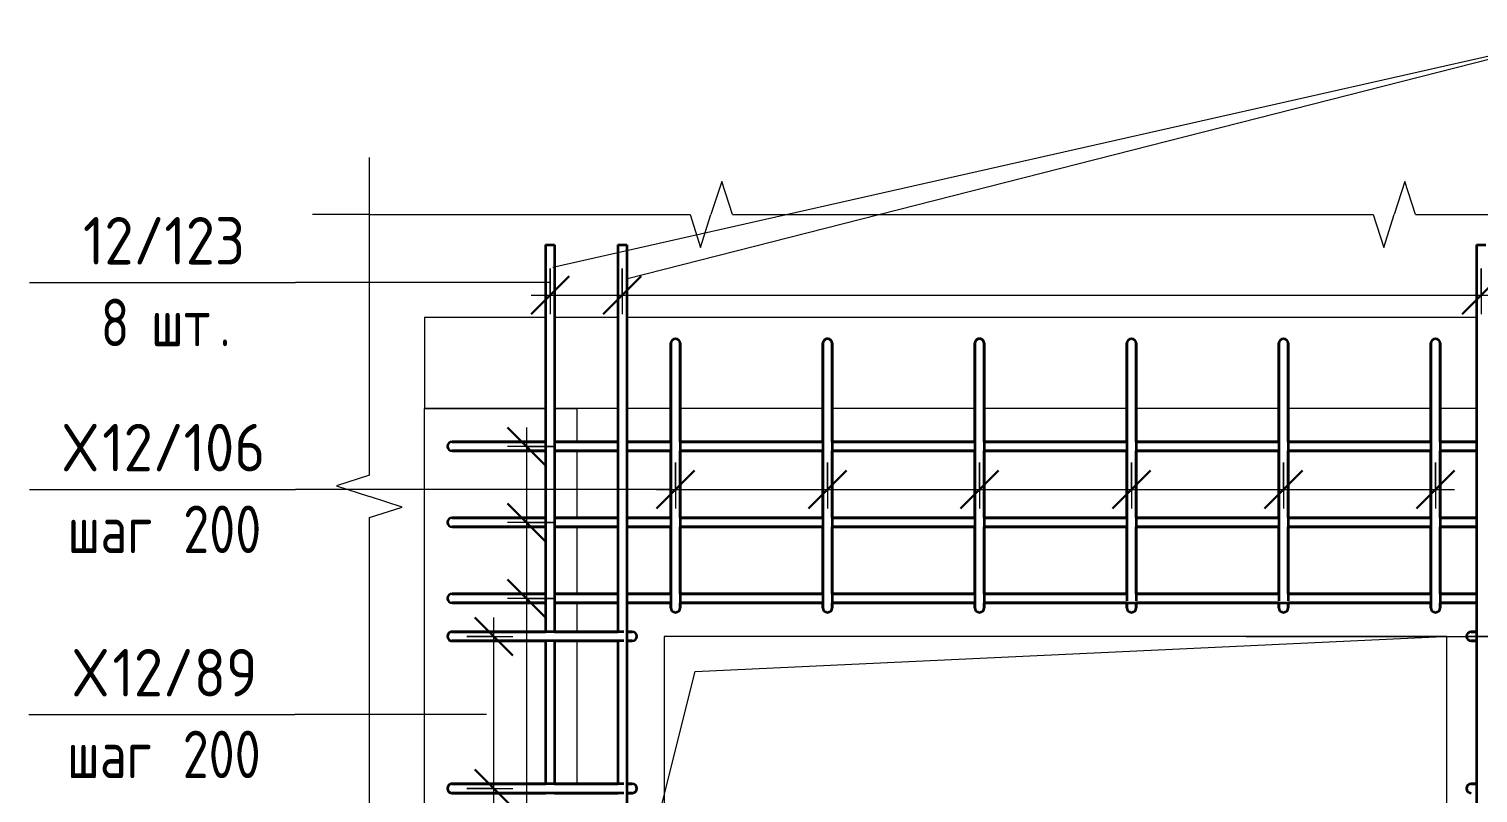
# Model space of a CAD drawing. Header units: millimetres. Extents: x 30199 to 69236, y -5153 to 33423.
# Drawn here: x 66034 to 67941, y 759 to 1764 of the extents above; entities that cross this region are included whole.
import ezdxf

# ---------------------------------------------------------------- set-up
doc = ezdxf.new("R2010")
doc.units = ezdxf.units.MM
for name, color, linetype, lineweight in [('AA_Dim', 7, 'Continuous', 9), ('AA_Dim-25', 7, 'Continuous', 9), ('AA_Linii', 7, 'Continuous', 9), ('AA_Oformlenie', 7, 'Continuous', 9), ('AA_Vinoska', 7, 'Continuous', 9), ('AA_Visotnaya otmetka', 7, 'Continuous', 9), ('AF_Okno', 7, 'Continuous', 20), ('AF_Perekritie_Опалубка', 253, 'Continuous', 20), ('AF_Stena_Опалубка', 253, 'Continuous', 20), ('KR_Armatura_Tonkie', 7, 'Continuous', 20)]:
    doc.layers.add(name, color=color, linetype=linetype, lineweight=lineweight)
doc.styles.add('ISOCPEUR_1', font='isocpeur.ttf', dxfattribs={"width": 0.9, "height": 62.5})
doc.styles.add('ISOCPEUR_8', font='isocpeur.ttf', dxfattribs={"width": 0.8, "height": 62.5})
doc.dimstyles.new('05_Округл_1мм__прозр__1', dxfattribs={"dimscale": 304.8, "dimtxt": 62.248823, "dimasz": 0.139436, "dimexe": 0.123031, "dimexo": 0.082021, "dimgap": 0.008202, "dimtad": 1, "dimdec": 0, "dimdsep": 46, "dimtxsty": 'ISOCPEUR_1', "dimblk1": 'OBLIQUE', "dimblk2": 'OBLIQUE', "dimsah": 1, "dimcen": 0.09, "dimdle": 0.123031, "dimazin": 0, "dimtfac": 1, "dimtdec": 4, "dimtix": 1, "dimtmove": 1, "dimatfit": 3, "dimfxl": 1, "dimtvp": 1, "dimtolj": 1, "dimtzin": 0, "dimlwd": 18, "dimlwe": 18, "dimarcsym": 2})
doc.dimstyles.new('10_Раскладка_арматуры_с_засечками_1', dxfattribs={"dimscale": 304.8, "dimtxt": 0.18, "dimasz": 0.164042, "dimexe": 0.082021, "dimexo": 0, "dimgap": 0, "dimtad": 1, "dimdec": 3, "dimrnd": 0.001, "dimdsep": 46, "dimtxsty": 'ISOCPEUR_8', "dimblk1": 'OBLIQUE', "dimblk2": 'OBLIQUE', "dimsah": 1, "dimcen": 0.09, "dimdle": 0.082021, "dimazin": 0, "dimtfac": 1, "dimtdec": 4, "dimtix": 1, "dimtmove": 0, "dimatfit": 3, "dimfxl": 1, "dimtvp": 1, "dimtolj": 1, "dimtzin": 0, "dimlwd": 18, "dimlwe": 18, "dimarcsym": 2})

# ---------------------------------------------------------------- blocks, each defined once
blk = doc.blocks.new('231_Отверстие прямоугольное в стене _Окно_Стена_ - Отверстие прямоугольное с обрамлением-4175905-Схема обрамления отверстия в стене')
at = {"layer": 'AF_Okno', "lineweight": 9}
for p, q in [((-32479.1, 919), (-31495.1, 965)), ((-32525.1, 735), (-32479.1, 919))]:
    blk.add_line(p, q, dxfattribs=at)
blk = doc.blocks.new('011_Прямоугольник обрыва _ЭлУзла_ - 011_Прямоугольник обрыва _ЭлУзла_-4167359-Схема обрамления отверстия в стене')
at = {"layer": 'AA_Oformlenie'}
for p, q in [((-32907.8, 1177), (-32907.8, 1520.2)), ((-32907.8, 1520.2), (-32485.8, 1520.2)), ((-32430.2, 1520.2), (-31587, 1520.2)), ((-31531.3, 1520.2), (-31110.1, 1520.2)), ((-31110.1, 1520.2), (-31110.1, 1177)), ((-32907.8, 434.4), (-32907.8, 1121.4)), ((-31110.1, 1121.4), (-31110.1, 434.4)), ((-32907.8, 35), (-32907.8, 378.8)), ((-31110.1, 378.8), (-31110.1, 35)), ((-32485.8, 35), (-32907.8, 35)), ((-31587, 35), (-32430.2, 35)), ((-31110.1, 35), (-31531.3, 35))]:
    blk.add_line(p, q, dxfattribs=at)
blk = doc.blocks.new('DIMBLOCK124-Схема обрамления отверстия в стене')
at = {"layer": 'AA_Dim-25', "lineweight": 30}
for p, q in [((66688.6, 1215), (66663.6, 1240)), ((66688.6, 1215), (66713.6, 1190)), ((66688.6, 1115), (66663.6, 1140)), ((66688.6, 1115), (66713.6, 1090))]:
    blk.add_line(p, q, dxfattribs=at)
at = {"layer": 'AA_Dim-25', "lineweight": 18}
for p, q in [((66688.6, 1240), (66688.6, 1115)), ((66724, 1215), (66663.6, 1215)), ((66688.6, 1215), (66724, 1215)), ((66724, 1115), (66663.6, 1115)), ((66688.6, 1115), (66724, 1115))]:
    blk.add_line(p, q, dxfattribs=at)
blk = doc.blocks.new('_Oblique')
at = {"color": 0, "linetype": 'ByBlock', "lineweight": -2}
blk.add_line((-0.5, -0.5), (0.5, 0.5), dxfattribs=at)
blk = doc.blocks.new('DIMBLOCK125-Схема обрамления отверстия в стене')
at = {"layer": 'AA_Dim-25', "lineweight": 30}
for p, q in [((66688.6, 1115), (66663.6, 1140)), ((66688.6, 1115), (66713.6, 1090)), ((66688.6, 1015), (66663.6, 1040)), ((66688.6, 1015), (66713.6, 990))]:
    blk.add_line(p, q, dxfattribs=at)
at = {"layer": 'AA_Dim-25', "lineweight": 18}
for p, q in [((66724, 1115), (66663.6, 1115)), ((66688.6, 1115), (66688.6, 1015)), ((66688.6, 1115), (66724, 1115)), ((66724, 1015), (66663.6, 1015)), ((66688.6, 1015), (66724, 1015))]:
    blk.add_line(p, q, dxfattribs=at)
blk = doc.blocks.new('DIMBLOCK126-Схема обрамления отверстия в стене')
at = {"layer": 'AA_Dim-25', "lineweight": 30}
for p, q in [((66688.6, 1015), (66663.6, 1040)), ((66688.6, 1015), (66713.6, 990)), ((66688.6, 685), (66663.6, 710)), ((66688.6, 685), (66713.6, 660))]:
    blk.add_line(p, q, dxfattribs=at)
at = {"layer": 'AA_Dim-25', "lineweight": 18}
for p, q in [((66724, 1015), (66663.6, 1015)), ((66688.6, 1015), (66688.6, 685)), ((66688.6, 1015), (66724, 1015)), ((66724, 685), (66663.6, 685)), ((66688.6, 685), (66724, 685))]:
    blk.add_line(p, q, dxfattribs=at)
blk = doc.blocks.new('DIMBLOCK128-Схема обрамления отверстия в стене')
at = {"layer": 'AA_Dim-25', "lineweight": 18}
for p, q in [((66884.7, 1193.6), (66884.7, 1133.3)), ((66884.7, 1158.3), (66884.7, 1193.6)), ((67084.7, 1193.6), (67084.7, 1133.3)), ((67084.7, 1158.3), (67084.7, 1193.6)), ((66859.7, 1158.3), (67084.7, 1158.3))]:
    blk.add_line(p, q, dxfattribs=at)
at = {"layer": 'AA_Dim-25', "lineweight": 30}
for p, q in [((66884.7, 1158.3), (66909.7, 1183.3)), ((67084.7, 1158.3), (67109.7, 1183.3)), ((66884.7, 1158.3), (66859.7, 1133.3)), ((67084.7, 1158.3), (67059.7, 1133.3))]:
    blk.add_line(p, q, dxfattribs=at)
blk = doc.blocks.new('DIMBLOCK129-Схема обрамления отверстия в стене')
at = {"layer": 'AA_Dim-25', "lineweight": 18}
for p, q in [((67084.7, 1193.6), (67084.7, 1133.3)), ((67084.7, 1158.3), (67084.7, 1193.6)), ((67284.7, 1193.6), (67284.7, 1133.3)), ((67284.7, 1158.3), (67284.7, 1193.6)), ((67084.7, 1158.3), (67284.7, 1158.3))]:
    blk.add_line(p, q, dxfattribs=at)
at = {"layer": 'AA_Dim-25', "lineweight": 30}
for p, q in [((67084.7, 1158.3), (67109.7, 1183.3)), ((67284.7, 1158.3), (67309.7, 1183.3)), ((67084.7, 1158.3), (67059.7, 1133.3)), ((67284.7, 1158.3), (67259.7, 1133.3))]:
    blk.add_line(p, q, dxfattribs=at)
blk = doc.blocks.new('DIMBLOCK130-Схема обрамления отверстия в стене')
at = {"layer": 'AA_Dim-25', "lineweight": 18}
for p, q in [((67284.7, 1193.6), (67284.7, 1133.3)), ((67284.7, 1158.3), (67284.7, 1193.6)), ((67484.7, 1193.6), (67484.7, 1133.3)), ((67484.7, 1158.3), (67484.7, 1193.6)), ((67284.7, 1158.3), (67484.7, 1158.3))]:
    blk.add_line(p, q, dxfattribs=at)
at = {"layer": 'AA_Dim-25', "lineweight": 30}
for p, q in [((67284.7, 1158.3), (67309.7, 1183.3)), ((67484.7, 1158.3), (67509.7, 1183.3)), ((67284.7, 1158.3), (67259.7, 1133.3)), ((67484.7, 1158.3), (67459.7, 1133.3))]:
    blk.add_line(p, q, dxfattribs=at)
blk = doc.blocks.new('DIMBLOCK131-Схема обрамления отверстия в стене')
at = {"layer": 'AA_Dim-25', "lineweight": 18}
for p, q in [((67484.7, 1193.6), (67484.7, 1133.3)), ((67484.7, 1158.3), (67484.7, 1193.6)), ((67684.7, 1193.6), (67684.7, 1133.3)), ((67684.7, 1158.3), (67684.7, 1193.6)), ((67484.7, 1158.3), (67684.7, 1158.3))]:
    blk.add_line(p, q, dxfattribs=at)
at = {"layer": 'AA_Dim-25', "lineweight": 30}
for p, q in [((67484.7, 1158.3), (67509.7, 1183.3)), ((67684.7, 1158.3), (67709.7, 1183.3)), ((67484.7, 1158.3), (67459.7, 1133.3)), ((67684.7, 1158.3), (67659.7, 1133.3))]:
    blk.add_line(p, q, dxfattribs=at)
blk = doc.blocks.new('DIMBLOCK132-Схема обрамления отверстия в стене')
at = {"layer": 'AA_Dim-25', "lineweight": 18}
for p, q in [((67684.7, 1193.6), (67684.7, 1133.3)), ((67684.7, 1158.3), (67684.7, 1193.6)), ((67884.7, 1193.6), (67884.7, 1133.3)), ((67884.7, 1158.3), (67884.7, 1193.6)), ((67684.7, 1158.3), (67909.7, 1158.3))]:
    blk.add_line(p, q, dxfattribs=at)
at = {"layer": 'AA_Dim-25', "lineweight": 30}
for p, q in [((67684.7, 1158.3), (67709.7, 1183.3)), ((67884.7, 1158.3), (67909.7, 1183.3)), ((67684.7, 1158.3), (67659.7, 1133.3)), ((67884.7, 1158.3), (67859.7, 1133.3))]:
    blk.add_line(p, q, dxfattribs=at)
blk = doc.blocks.new('042_М_Арматуры - Диам длина поз _ Комментарий-3662934-Схема обрамления отверстия в стене')
at = {"layer": 'AA_Vinoska'}
blk.add_line((-33355.7, 184.5), (-33005.7, 184.5), dxfattribs=at)
blk = doc.blocks.new('DIMBLOCK133-Схема обрамления отверстия в стене')
at = {"layer": 'AA_Dim-25', "lineweight": 30}
for p, q in [((66645.5, 965), (66620.5, 990)), ((66645.5, 965), (66670.5, 940)), ((66645.5, 765), (66620.5, 790)), ((66645.5, 765), (66670.5, 740))]:
    blk.add_line(p, q, dxfattribs=at)
at = {"layer": 'AA_Dim-25', "lineweight": 18}
for p, q in [((66645.5, 740), (66645.5, 990)), ((66610.2, 965), (66670.5, 965)), ((66645.5, 965), (66610.2, 965)), ((66610.2, 765), (66670.5, 765)), ((66645.5, 765), (66610.2, 765))]:
    blk.add_line(p, q, dxfattribs=at)
blk = doc.blocks.new('DIMBLOCK135-Схема обрамления отверстия в стене')
at = {"layer": 'AA_Dim-25', "lineweight": 18}
for p, q in [((66719.7, 1449.2), (66719.7, 1388.9)), ((66719.7, 1413.9), (66719.7, 1449.2)), ((66814.7, 1449.2), (66814.7, 1388.9)), ((66814.7, 1413.9), (66814.7, 1449.2)), ((66694.7, 1413.9), (66814.7, 1413.9))]:
    blk.add_line(p, q, dxfattribs=at)
at = {"layer": 'AA_Dim-25', "lineweight": 30}
for p, q in [((66719.7, 1413.9), (66744.7, 1438.9)), ((66814.7, 1413.9), (66839.7, 1438.9)), ((66719.7, 1413.9), (66694.7, 1388.9)), ((66814.7, 1413.9), (66789.7, 1388.9))]:
    blk.add_line(p, q, dxfattribs=at)
blk = doc.blocks.new('DIMBLOCK136-Схема обрамления отверстия в стене')
at = {"layer": 'AA_Dim-25', "lineweight": 18}
for p, q in [((66814.7, 1449.2), (66814.7, 1388.9)), ((66814.7, 1413.9), (66814.7, 1449.2)), ((67944.7, 1449.2), (67944.7, 1388.9)), ((67944.7, 1413.9), (67944.7, 1449.2)), ((66814.7, 1413.9), (67944.7, 1413.9))]:
    blk.add_line(p, q, dxfattribs=at)
at = {"layer": 'AA_Dim-25', "lineweight": 30}
for p, q in [((66814.7, 1413.9), (66839.7, 1438.9)), ((67944.7, 1413.9), (67969.7, 1438.9)), ((66814.7, 1413.9), (66789.7, 1388.9)), ((67944.7, 1413.9), (67919.7, 1388.9))]:
    blk.add_line(p, q, dxfattribs=at)
blk = doc.blocks.new('DIMBLOCK137-Схема обрамления отверстия в стене')
at = {"layer": 'AA_Dim-25', "lineweight": 18}
for p, q in [((67944.7, 1449.2), (67944.7, 1388.9)), ((67944.7, 1413.9), (67944.7, 1449.2)), ((68049.7, 1449.2), (68049.7, 1388.9)), ((68049.7, 1413.9), (68049.7, 1449.2)), ((67944.7, 1413.9), (68074.7, 1413.9))]:
    blk.add_line(p, q, dxfattribs=at)
at = {"layer": 'AA_Dim-25', "lineweight": 30}
for p, q in [((67944.7, 1413.9), (67969.7, 1438.9)), ((68049.7, 1413.9), (68074.7, 1438.9)), ((67944.7, 1413.9), (67919.7, 1388.9)), ((68049.7, 1413.9), (68024.7, 1388.9))]:
    blk.add_line(p, q, dxfattribs=at)
blk = doc.blocks.new('DIMBLOCK140-Схема обрамления отверстия в стене')
at = {"layer": 'AA_Dim-25', "lineweight": 18}
for p, q in [((68443, 827.1), (68443, 723.1)), ((68443, 685), (68443, 772.5)), ((67924.7, 735), (68480.5, 735)), ((68443, 735), (67924.7, 735)), ((68443, 723.1), (68443, 710)), ((68199.7, 685), (68480.5, 685)), ((68443, 685), (68199.7, 685))]:
    blk.add_line(p, q, dxfattribs=at)
at = {"layer": 'AA_Dim-25', "lineweight": 30}
for p, q in [((68443, 735), (68421.7, 756.2)), ((68443, 735), (68464.2, 713.7)), ((68443, 685), (68421.7, 706.2)), ((68443, 685), (68464.2, 663.7))]:
    blk.add_line(p, q, dxfattribs=at)
at = {"layer": 'AA_Dim-25', "color": 0, "lineweight": 18, "insert": (68358.8, 748.1), "char_height": 62.5, "width": 94.81, "attachment_point": 1, "rotation": 90, "line_spacing_factor": 1.149209, "style": 'ISOCPEUR_1'}
blk.add_mtext('50', dxfattribs=at)
blk = doc.blocks.new('DIMBLOCK141-Схема обрамления отверстия в стене')
at = {"layer": 'AA_Dim-25', "lineweight": 30}
for p, q in [((68443, 1015), (68421.7, 1036.2)), ((68443, 1015), (68464.2, 993.7)), ((68443, 965), (68421.7, 986.2)), ((68443, 965), (68464.2, 943.7))]:
    blk.add_line(p, q, dxfattribs=at)
at = {"layer": 'AA_Dim-25', "lineweight": 18}
for p, q in [((68199.7, 1015), (68480.5, 1015)), ((68443, 1015), (68199.7, 1015)), ((68443, 927.5), (68443, 1015)), ((68586.6, 960.5), (68443, 990)), ((67924.7, 965), (68480.5, 965)), ((68443, 965), (67924.7, 965)), ((68586.6, 856.5), (68586.6, 960.5))]:
    blk.add_line(p, q, dxfattribs=at)
at = {"layer": 'AA_Dim-25', "color": 0, "lineweight": 18, "insert": (68502.4, 856.5), "char_height": 62.5, "width": 94.81, "attachment_point": 1, "rotation": 90, "line_spacing_factor": 1.149209, "style": 'ISOCPEUR_1'}
blk.add_mtext('50', dxfattribs=at)

msp = doc.modelspace()

# ---------------------------------------------------------------- linework, layer by layer
at = {"layer": 'AA_Linii'}
for p, q in [((67899.6504, 964.9996), (66869.6504, 964.9996)), ((66869.6504, 964.9996), (66869.6504, 734.9996)), ((67899.6504, 734.9996), (67899.6504, 964.9996))]:
    msp.add_line(p, q, dxfattribs=at)
at = {"layer": 'AA_Vinoska'}
for p, q in [((66723.2978, 1450.9903), (68111.4575, 1764.1112)), ((66821.6213, 1435.9692), (68111.4575, 1764.1112)), ((66481.946, 1520.1592), (66481.946, 1595.1592)), ((66945.4493, 1563.4843), (66931.3721, 1520.1592)), ((66959.5264, 1520.1592), (66945.4493, 1563.4843)), ((67844.3015, 1563.4843), (67830.2243, 1520.1592)), ((67858.3786, 1520.1592), (67844.3015, 1563.4843)), ((66481.946, 1520.1592), (66406.946, 1520.1592)), ((66903.8721, 1520.1592), (66917.6221, 1476.858)), ((66917.6221, 1476.858), (66931.3721, 1520.1592)), ((67802.7243, 1520.1592), (67816.4743, 1476.858)), ((67816.4743, 1476.858), (67830.2243, 1520.1592)), ((66719.9276, 1430.4069), (66384.6799, 1430.4069)), ((66481.946, 1177.0237), (66438.6209, 1162.9465)), ((66880.3351, 1158.3196), (66384.7439, 1158.3196)), ((66438.6209, 1162.9465), (66481.946, 1148.8693)), ((66525.2473, 1135.1193), (66481.946, 1148.8693)), ((66481.946, 1121.3693), (66525.2473, 1135.1193)), ((66635.8407, 862.1654), (66384.0521, 862.1654))]:
    msp.add_line(p, q, dxfattribs=at)
at = {"layer": 'AA_Visotnaya otmetka'}
for q in [(68865.5302, 964.9996), (67635.6318, 964.9996)]:
    msp.add_line((67635.6318, 964.9996), q, dxfattribs=at)
at = {"layer": 'AF_Perekritie_Опалубка'}
for p, q in [((66554.6504, 1385), (66713.6504, 1385)), ((66554.6504, 1385), (66554.6504, 1265)), ((66725.6504, 1385), (66808.6504, 1385)), ((66820.6504, 1385), (67938.6504, 1385)), ((66713.6504, 1265), (66554.6504, 1265)), ((66808.6504, 1265), (66725.6504, 1265)), ((66878.6504, 1265), (66820.6504, 1265)), ((67078.6504, 1265), (66890.6504, 1265)), ((67278.6504, 1265), (67090.6504, 1265)), ((67478.6504, 1265), (67290.6504, 1265)), ((67678.6504, 1265), (67490.6504, 1265)), ((67878.6504, 1265), (67690.6504, 1265)), ((67938.6504, 1265), (67890.6504, 1265))]:
    msp.add_line(p, q, dxfattribs=at)
at = {"layer": 'AF_Stena_Опалубка'}
for p, q in [((66554.6504, 34.9996), (66554.6504, 1265)), ((66554.6504, 1265), (66713.6504, 1265)), ((66725.6504, 1265), (66754.6504, 1265)), ((66754.6504, 1265), (66754.6504, 1220.9996)), ((66754.6504, 1208.9996), (66754.6504, 1120.9996)), ((66754.6504, 1108.9996), (66754.6504, 1020.9996)), ((66754.6504, 1008.9996), (66754.6504, 970.9996)), ((66754.6504, 958.9996), (66754.6504, 770.9996))]:
    msp.add_line(p, q, dxfattribs=at)
at = {"layer": 'KR_Armatura_Tonkie', "lineweight": 35}
for p, q in [((66713.6504, 1480), (66713.6504, 970.9996)), ((66713.6504, 1480), (66725.6504, 1480)), ((66713.6504, 1480), (66713.6504, 1220.9996)), ((66713.6504, 1480), (66725.6504, 1480)), ((66725.6504, 1480), (66725.6504, 970.9996)), ((66725.6504, 1480), (66725.6504, 1220.9996)), ((66808.6504, 1480), (66808.6504, 970.9996)), ((66808.6504, 1480), (66820.6504, 1480)), ((66808.6504, 1480), (66808.6504, 1220.9996)), ((66808.6504, 1480), (66820.6504, 1480)), ((66820.6504, 1480), (66820.6504, 691)), ((66820.6504, 1480), (66820.6504, 1220.9996)), ((67938.6504, 1480), (67938.6504, 691)), ((67938.6504, 1480), (67950.6504, 1480)), ((67938.6504, 1480), (67938.6504, 1220.9996)), ((67938.6504, 1480), (67950.6504, 1480)), ((66878.6504, 1289.2292), (66878.6504, 1350.6851)), ((66878.6504, 1350.6851), (66878.6504, 1314.6851)), ((66878.6504, 1340.1409), (66878.6504, 1340.1409)), ((66878.6504, 1314.6851), (66878.6504, 1340.1409)), ((66878.6504, 1340.1409), (66878.6504, 1302.9754)), ((66890.6504, 1289.2292), (66890.6504, 1350.6851)), ((66890.6504, 1350.6851), (66890.6504, 1314.6851)), ((66890.6504, 1314.6851), (66890.6504, 1350.6851)), ((66890.6504, 1350.6851), (66890.6504, 1340.1409)), ((66890.6504, 1340.1409), (66890.6504, 1302.9754)), ((67078.6504, 1289.2292), (67078.6504, 1350.6851)), ((67078.6504, 1350.6851), (67078.6504, 1314.6851)), ((67078.6504, 1340.1409), (67078.6504, 1340.1409)), ((67078.6504, 1314.6851), (67078.6504, 1340.1409)), ((67078.6504, 1340.1409), (67078.6504, 1302.9754)), ((67090.6504, 1289.2292), (67090.6504, 1350.6851)), ((67090.6504, 1350.6851), (67090.6504, 1314.6851)), ((67090.6504, 1314.6851), (67090.6504, 1350.6851)), ((67090.6504, 1350.6851), (67090.6504, 1340.1409)), ((67090.6504, 1340.1409), (67090.6504, 1302.9754)), ((67278.6504, 1289.2292), (67278.6504, 1350.6851)), ((67278.6504, 1350.6851), (67278.6504, 1314.6851)), ((67278.6504, 1340.1409), (67278.6504, 1340.1409)), ((67278.6504, 1314.6851), (67278.6504, 1340.1409)), ((67278.6504, 1340.1409), (67278.6504, 1302.9754)), ((67290.6504, 1289.2292), (67290.6504, 1350.6851)), ((67290.6504, 1350.6851), (67290.6504, 1314.6851)), ((67290.6504, 1314.6851), (67290.6504, 1350.6851)), ((67290.6504, 1350.6851), (67290.6504, 1340.1409)), ((67290.6504, 1340.1409), (67290.6504, 1302.9754)), ((67478.6504, 1289.2292), (67478.6504, 1350.6851)), ((67478.6504, 1350.6851), (67478.6504, 1314.6851)), ((67478.6504, 1340.1409), (67478.6504, 1340.1409)), ((67478.6504, 1314.6851), (67478.6504, 1340.1409)), ((67478.6504, 1340.1409), (67478.6504, 1302.9754)), ((67490.6504, 1289.2292), (67490.6504, 1350.6851)), ((67490.6504, 1350.6851), (67490.6504, 1314.6851)), ((67490.6504, 1314.6851), (67490.6504, 1350.6851)), ((67490.6504, 1350.6851), (67490.6504, 1340.1409)), ((67490.6504, 1340.1409), (67490.6504, 1302.9754)), ((67678.6504, 1289.2292), (67678.6504, 1350.6851)), ((67678.6504, 1350.6851), (67678.6504, 1314.6851)), ((67678.6504, 1340.1409), (67678.6504, 1340.1409)), ((67678.6504, 1314.6851), (67678.6504, 1340.1409)), ((67678.6504, 1340.1409), (67678.6504, 1302.9754)), ((67690.6504, 1289.2292), (67690.6504, 1350.6851)), ((67690.6504, 1350.6851), (67690.6504, 1314.6851)), ((67690.6504, 1314.6851), (67690.6504, 1350.6851)), ((67690.6504, 1350.6851), (67690.6504, 1340.1409)), ((67690.6504, 1340.1409), (67690.6504, 1302.9754)), ((67878.6504, 1289.2292), (67878.6504, 1350.6851)), ((67878.6504, 1350.6851), (67878.6504, 1314.6851)), ((67878.6504, 1340.1409), (67878.6504, 1340.1409)), ((67878.6504, 1314.6851), (67878.6504, 1340.1409)), ((67878.6504, 1340.1409), (67878.6504, 1302.9754)), ((67890.6504, 1289.2292), (67890.6504, 1350.6851)), ((67890.6504, 1350.6851), (67890.6504, 1314.6851)), ((67890.6504, 1314.6851), (67890.6504, 1350.6851)), ((67890.6504, 1350.6851), (67890.6504, 1340.1409)), ((67890.6504, 1340.1409), (67890.6504, 1302.9754)), ((66878.6504, 1314.6851), (66878.6504, 1038.6851)), ((66878.6504, 1220.9996), (66878.6504, 1314.6851)), ((66890.6504, 1314.6851), (66890.6504, 1038.6851)), ((66890.6504, 1220.9996), (66890.6504, 1314.6851)), ((67078.6504, 1314.6851), (67078.6504, 1038.6851)), ((67078.6504, 1220.9996), (67078.6504, 1314.6851)), ((67090.6504, 1314.6851), (67090.6504, 1038.6851)), ((67090.6504, 1220.9996), (67090.6504, 1314.6851)), ((67278.6504, 1314.6851), (67278.6504, 1038.6851)), ((67278.6504, 1220.9996), (67278.6504, 1314.6851)), ((67290.6504, 1314.6851), (67290.6504, 1038.6851)), ((67290.6504, 1220.9996), (67290.6504, 1314.6851)), ((67478.6504, 1314.6851), (67478.6504, 1038.6851)), ((67478.6504, 1220.9996), (67478.6504, 1314.6851)), ((67490.6504, 1314.6851), (67490.6504, 1038.6851)), ((67490.6504, 1220.9996), (67490.6504, 1314.6851)), ((67678.6504, 1314.6851), (67678.6504, 1038.6851)), ((67678.6504, 1220.9996), (67678.6504, 1314.6851)), ((67690.6504, 1314.6851), (67690.6504, 1038.6851)), ((67690.6504, 1220.9996), (67690.6504, 1314.6851)), ((67878.6504, 1314.6851), (67878.6504, 1038.6851)), ((67878.6504, 1220.9996), (67878.6504, 1314.6851)), ((67890.6504, 1314.6851), (67890.6504, 1038.6851)), ((67890.6504, 1220.9996), (67890.6504, 1314.6851)), ((66878.6504, 1252.0637), (66878.6504, 1289.2292)), ((66890.6504, 1252.0637), (66890.6504, 1289.2292)), ((67078.6504, 1252.0637), (67078.6504, 1289.2292)), ((67090.6504, 1252.0637), (67090.6504, 1289.2292)), ((67278.6504, 1252.0637), (67278.6504, 1289.2292)), ((67290.6504, 1252.0637), (67290.6504, 1289.2292)), ((67478.6504, 1252.0637), (67478.6504, 1289.2292)), ((67490.6504, 1252.0637), (67490.6504, 1289.2292)), ((67678.6504, 1252.0637), (67678.6504, 1289.2292)), ((67690.6504, 1252.0637), (67690.6504, 1289.2292)), ((67878.6504, 1252.0637), (67878.6504, 1289.2292)), ((67890.6504, 1252.0637), (67890.6504, 1289.2292)), ((66626.6504, 1220.9996), (66590.6504, 1220.9996)), ((66590.6504, 1220.9996), (66626.6504, 1220.9996)), ((66713.6504, 1220.9996), (66626.6504, 1220.9996)), ((66626.6504, 1220.9996), (66713.6504, 1220.9996)), ((66808.6504, 1220.9996), (66725.6504, 1220.9996)), ((66725.6504, 1220.9996), (66808.6504, 1220.9996)), ((66878.6504, 1220.9996), (66820.6504, 1220.9996)), ((66820.6504, 1220.9996), (66878.6504, 1220.9996)), ((67078.6504, 1220.9996), (66890.6504, 1220.9996)), ((66890.6504, 1220.9996), (67078.6504, 1220.9996)), ((67278.6504, 1220.9996), (67090.6504, 1220.9996)), ((67090.6504, 1220.9996), (67278.6504, 1220.9996)), ((67478.6504, 1220.9996), (67290.6504, 1220.9996)), ((67290.6504, 1220.9996), (67478.6504, 1220.9996)), ((67678.6504, 1220.9996), (67490.6504, 1220.9996)), ((67490.6504, 1220.9996), (67678.6504, 1220.9996)), ((67878.6504, 1220.9996), (67690.6504, 1220.9996)), ((67690.6504, 1220.9996), (67878.6504, 1220.9996)), ((67938.6504, 1220.9996), (67890.6504, 1220.9996)), ((67890.6504, 1220.9996), (67938.6504, 1220.9996)), ((66626.6504, 1208.9996), (66590.6504, 1208.9996)), ((66590.6504, 1208.9996), (66626.6504, 1208.9996)), ((66713.6504, 1208.9996), (66626.6504, 1208.9996)), ((66626.6504, 1208.9996), (66713.6504, 1208.9996)), ((66713.6504, 1208.9996), (66713.6504, 1120.9996)), ((66808.6504, 1208.9996), (66725.6504, 1208.9996)), ((66725.6504, 1208.9996), (66808.6504, 1208.9996)), ((66725.6504, 1208.9996), (66725.6504, 1120.9996)), ((66808.6504, 1208.9996), (66808.6504, 1120.9996)), ((66878.6504, 1208.9996), (66820.6504, 1208.9996)), ((66820.6504, 1208.9996), (66878.6504, 1208.9996)), ((66820.6504, 1208.9996), (66820.6504, 1120.9996)), ((66878.6504, 1120.9996), (66878.6504, 1208.9996)), ((67078.6504, 1208.9996), (66890.6504, 1208.9996)), ((66890.6504, 1208.9996), (67078.6504, 1208.9996)), ((66890.6504, 1120.9996), (66890.6504, 1208.9996)), ((67078.6504, 1120.9996), (67078.6504, 1208.9996)), ((67278.6504, 1208.9996), (67090.6504, 1208.9996)), ((67090.6504, 1208.9996), (67278.6504, 1208.9996)), ((67090.6504, 1120.9996), (67090.6504, 1208.9996)), ((67278.6504, 1120.9996), (67278.6504, 1208.9996)), ((67478.6504, 1208.9996), (67290.6504, 1208.9996)), ((67290.6504, 1208.9996), (67478.6504, 1208.9996)), ((67290.6504, 1120.9996), (67290.6504, 1208.9996)), ((67478.6504, 1120.9996), (67478.6504, 1208.9996)), ((67678.6504, 1208.9996), (67490.6504, 1208.9996)), ((67490.6504, 1208.9996), (67678.6504, 1208.9996)), ((67490.6504, 1120.9996), (67490.6504, 1208.9996)), ((67678.6504, 1120.9996), (67678.6504, 1208.9996)), ((67878.6504, 1208.9996), (67690.6504, 1208.9996)), ((67690.6504, 1208.9996), (67878.6504, 1208.9996)), ((67690.6504, 1120.9996), (67690.6504, 1208.9996)), ((67878.6504, 1120.9996), (67878.6504, 1208.9996)), ((67938.6504, 1208.9996), (67890.6504, 1208.9996)), ((67890.6504, 1208.9996), (67938.6504, 1208.9996)), ((67890.6504, 1120.9996), (67890.6504, 1208.9996)), ((67938.6504, 1208.9996), (67938.6504, 1120.9996)), ((66626.6504, 1120.9996), (66590.6504, 1120.9996)), ((66590.6504, 1120.9996), (66626.6504, 1120.9996)), ((66626.6504, 1108.9996), (66590.6504, 1108.9996)), ((66590.6504, 1108.9996), (66626.6504, 1108.9996)), ((66713.6504, 1120.9996), (66626.6504, 1120.9996)), ((66626.6504, 1120.9996), (66713.6504, 1120.9996)), ((66713.6504, 1108.9996), (66626.6504, 1108.9996)), ((66626.6504, 1108.9996), (66713.6504, 1108.9996)), ((66713.6504, 1108.9996), (66713.6504, 1020.9996)), ((66808.6504, 1120.9996), (66725.6504, 1120.9996)), ((66725.6504, 1120.9996), (66808.6504, 1120.9996)), ((66808.6504, 1108.9996), (66725.6504, 1108.9996)), ((66725.6504, 1108.9996), (66808.6504, 1108.9996)), ((66725.6504, 1108.9996), (66725.6504, 1020.9996)), ((66808.6504, 1108.9996), (66808.6504, 1020.9996)), ((66878.6504, 1120.9996), (66820.6504, 1120.9996)), ((66820.6504, 1120.9996), (66878.6504, 1120.9996)), ((66878.6504, 1108.9996), (66820.6504, 1108.9996)), ((66820.6504, 1108.9996), (66878.6504, 1108.9996)), ((66820.6504, 1108.9996), (66820.6504, 1020.9996)), ((66878.6504, 1038.6851), (66878.6504, 1108.9996)), ((67078.6504, 1120.9996), (66890.6504, 1120.9996)), ((66890.6504, 1120.9996), (67078.6504, 1120.9996)), ((67078.6504, 1108.9996), (66890.6504, 1108.9996)), ((66890.6504, 1108.9996), (67078.6504, 1108.9996)), ((66890.6504, 1038.6851), (66890.6504, 1108.9996)), ((67078.6504, 1038.6851), (67078.6504, 1108.9996)), ((67278.6504, 1120.9996), (67090.6504, 1120.9996)), ((67090.6504, 1120.9996), (67278.6504, 1120.9996)), ((67278.6504, 1108.9996), (67090.6504, 1108.9996)), ((67090.6504, 1108.9996), (67278.6504, 1108.9996)), ((67090.6504, 1038.6851), (67090.6504, 1108.9996)), ((67278.6504, 1038.6851), (67278.6504, 1108.9996)), ((67478.6504, 1120.9996), (67290.6504, 1120.9996)), ((67290.6504, 1120.9996), (67478.6504, 1120.9996)), ((67478.6504, 1108.9996), (67290.6504, 1108.9996)), ((67290.6504, 1108.9996), (67478.6504, 1108.9996)), ((67290.6504, 1038.6851), (67290.6504, 1108.9996)), ((67478.6504, 1038.6851), (67478.6504, 1108.9996)), ((67678.6504, 1120.9996), (67490.6504, 1120.9996)), ((67490.6504, 1120.9996), (67678.6504, 1120.9996)), ((67678.6504, 1108.9996), (67490.6504, 1108.9996)), ((67490.6504, 1108.9996), (67678.6504, 1108.9996)), ((67490.6504, 1038.6851), (67490.6504, 1108.9996)), ((67678.6504, 1038.6851), (67678.6504, 1108.9996)), ((67878.6504, 1120.9996), (67690.6504, 1120.9996)), ((67690.6504, 1120.9996), (67878.6504, 1120.9996)), ((67878.6504, 1108.9996), (67690.6504, 1108.9996)), ((67690.6504, 1108.9996), (67878.6504, 1108.9996)), ((67690.6504, 1038.6851), (67690.6504, 1108.9996)), ((67878.6504, 1038.6851), (67878.6504, 1108.9996)), ((67938.6504, 1120.9996), (67890.6504, 1120.9996)), ((67890.6504, 1120.9996), (67938.6504, 1120.9996)), ((67938.6504, 1108.9996), (67890.6504, 1108.9996)), ((67890.6504, 1108.9996), (67938.6504, 1108.9996)), ((67890.6504, 1038.6851), (67890.6504, 1108.9996)), ((67938.6504, 1108.9996), (67938.6504, 1020.9996)), ((66878.6504, 1038.6851), (66878.6504, 1002.6851)), ((66878.6504, 1020.9816), (66878.6504, 1038.6851)), ((66890.6504, 1038.6851), (66890.6504, 1002.6851)), ((66890.6504, 1020.9816), (66890.6504, 1038.6851)), ((67078.6504, 1038.6851), (67078.6504, 1002.6851)), ((67078.6504, 1020.9816), (67078.6504, 1038.6851)), ((67090.6504, 1038.6851), (67090.6504, 1002.6851)), ((67090.6504, 1020.9816), (67090.6504, 1038.6851)), ((67278.6504, 1038.6851), (67278.6504, 1002.6851)), ((67278.6504, 1020.9816), (67278.6504, 1038.6851)), ((67290.6504, 1038.6851), (67290.6504, 1002.6851)), ((67290.6504, 1020.9816), (67290.6504, 1038.6851)), ((67478.6504, 1038.6851), (67478.6504, 1011.9618)), ((67478.6504, 1020.9816), (67478.6504, 1038.6851)), ((67490.6504, 1038.6851), (67490.6504, 1011.9618)), ((67490.6504, 1020.9816), (67490.6504, 1038.6851)), ((67678.6504, 1038.6851), (67678.6504, 1011.9618)), ((67678.6504, 1020.9816), (67678.6504, 1038.6851)), ((67690.6504, 1038.6851), (67690.6504, 1011.9618)), ((67690.6504, 1020.9816), (67690.6504, 1038.6851)), ((67878.6504, 1038.6851), (67878.6504, 1002.6851)), ((67878.6504, 1020.9816), (67878.6504, 1038.6851)), ((67890.6504, 1038.6851), (67890.6504, 1002.6851)), ((67890.6504, 1020.9816), (67890.6504, 1038.6851)), ((66626.6504, 1020.9996), (66590.6504, 1020.9996)), ((66590.6504, 1020.9996), (66626.6504, 1020.9996)), ((66713.6504, 1020.9996), (66626.6504, 1020.9996)), ((66626.6504, 1020.9996), (66713.6504, 1020.9996)), ((66808.6504, 1020.9996), (66725.6504, 1020.9996)), ((66725.6504, 1020.9996), (66808.6504, 1020.9996)), ((66878.6504, 1020.9996), (66820.6504, 1020.9996)), ((66820.6504, 1020.9996), (66878.6504, 1020.9996)), ((67078.6504, 1020.9996), (66890.6504, 1020.9996)), ((66890.6504, 1020.9996), (67078.6504, 1020.9996)), ((67278.6504, 1020.9996), (67090.6504, 1020.9996)), ((67090.6504, 1020.9996), (67278.6504, 1020.9996)), ((67478.6504, 1020.9996), (67290.6504, 1020.9996)), ((67290.6504, 1020.9996), (67478.6504, 1020.9996)), ((67678.6504, 1020.9996), (67490.6504, 1020.9996)), ((67490.6504, 1020.9996), (67678.6504, 1020.9996)), ((67878.6504, 1020.9996), (67690.6504, 1020.9996)), ((67690.6504, 1020.9996), (67878.6504, 1020.9996)), ((67938.6504, 1020.9996), (67890.6504, 1020.9996)), ((67890.6504, 1020.9996), (67938.6504, 1020.9996)), ((66626.6504, 1008.9996), (66590.6504, 1008.9996)), ((66590.6504, 1008.9996), (66626.6504, 1008.9996)), ((66713.6504, 1008.9996), (66626.6504, 1008.9996)), ((66626.6504, 1008.9996), (66713.6504, 1008.9996)), ((66713.6504, 1008.9996), (66713.6504, 970.9996)), ((66808.6504, 1008.9996), (66725.6504, 1008.9996)), ((66725.6504, 1008.9996), (66808.6504, 1008.9996)), ((66725.6504, 1008.9996), (66725.6504, 970.9996)), ((66808.6504, 1008.9996), (66808.6504, 970.9996)), ((66878.6504, 1008.9996), (66820.6504, 1008.9996)), ((66820.6504, 1008.9996), (66878.6504, 1008.9996)), ((66820.6504, 1008.9996), (66820.6504, 970.9996)), ((66878.6504, 1002.6851), (66878.6504, 1008.8083)), ((67078.6504, 1008.9996), (66890.6504, 1008.9996)), ((66890.6504, 1008.9996), (67078.6504, 1008.9996)), ((66890.6504, 1002.6851), (66890.6504, 1008.8083)), ((67078.6504, 1002.6851), (67078.6504, 1008.8083)), ((67278.6504, 1008.9996), (67090.6504, 1008.9996)), ((67090.6504, 1008.9996), (67278.6504, 1008.9996)), ((67090.6504, 1002.6851), (67090.6504, 1008.8083)), ((67278.6504, 1002.6851), (67278.6504, 1008.8083)), ((67478.6504, 1008.9996), (67290.6504, 1008.9996)), ((67290.6504, 1008.9996), (67878.6504, 1008.9996)), ((67290.6504, 1002.6851), (67290.6504, 1008.8083)), ((67478.6504, 1008.8083), (67478.6504, 1002.6851)), ((67478.6504, 1002.6851), (67478.6504, 1008.8083)), ((67678.6504, 1008.9996), (67490.6504, 1008.9996)), ((67490.6504, 1008.8083), (67490.6504, 1002.6851)), ((67490.6504, 1002.6851), (67490.6504, 1008.8083)), ((67678.6504, 1008.8083), (67678.6504, 1002.6851)), ((67678.6504, 1002.6851), (67678.6504, 1008.8083)), ((67878.6504, 1008.9996), (67690.6504, 1008.9996)), ((67690.6504, 1008.8083), (67690.6504, 1002.6851)), ((67690.6504, 1002.6851), (67690.6504, 1008.8083)), ((67878.6504, 1002.6851), (67878.6504, 1008.8083)), ((67938.6504, 1008.9996), (67890.6504, 1008.9996)), ((67890.6504, 1008.9996), (67938.6504, 1008.9996)), ((67890.6504, 1002.6851), (67890.6504, 1008.8083)), ((67938.6504, 1008.9996), (67938.6504, 970.9996)), ((66652.1063, 970.9996), (66590.6504, 970.9996)), ((66590.6504, 970.9996), (66626.6504, 970.9996)), ((66652.1063, 958.9996), (66590.6504, 958.9996)), ((66590.6504, 958.9996), (66626.6504, 958.9996)), ((66626.6504, 958.9996), (66590.6504, 958.9996)), ((66590.6504, 958.9996), (66601.1946, 958.9996)), ((66601.1946, 970.9996), (66601.1946, 970.9996)), ((66626.6504, 970.9996), (66601.1946, 970.9996)), ((66601.1946, 970.9996), (66638.3601, 970.9996)), ((66601.1946, 958.9996), (66638.3601, 958.9996)), ((66626.6504, 970.9996), (66713.6504, 970.9996)), ((66791.8309, 970.9996), (66626.6504, 970.9996)), ((66626.6504, 958.9996), (66713.6504, 958.9996)), ((66791.8309, 958.9996), (66626.6504, 958.9996)), ((66689.2718, 970.9996), (66652.1063, 970.9996)), ((66689.2718, 958.9996), (66652.1063, 958.9996)), ((66713.6504, 958.9996), (66713.6504, 770.9996)), ((66713.6504, 958.9996), (66713.6504, 770.9996)), ((66725.6504, 970.9996), (66791.8309, 970.9996)), ((66725.6504, 958.9996), (66791.8309, 958.9996)), ((66725.6504, 958.9996), (66725.6504, 770.9996)), ((66725.6504, 958.9996), (66725.6504, 770.9996)), ((66791.8309, 970.9996), (66808.71, 970.9996)), ((66816.8307, 970.9996), (66791.8309, 970.9996)), ((66791.8309, 958.9996), (66808.71, 958.9996)), ((66816.8307, 958.9996), (66791.8309, 958.9996)), ((66808.6504, 958.9996), (66808.6504, 770.9996)), ((66808.6504, 958.9996), (66808.6504, 770.9996)), ((66820.6504, 958.9996), (66820.6504, 770.9996)), ((66820.8886, 970.9996), (66827.8309, 970.9996)), ((66827.8309, 970.9996), (66820.8886, 970.9996)), ((66820.8886, 958.9996), (66827.8309, 958.9996)), ((66827.8309, 958.9996), (66820.8886, 958.9996)), ((67938.4122, 970.9996), (67931.4699, 970.9996)), ((67931.4699, 970.9996), (67938.4122, 970.9996)), ((67938.4122, 958.9996), (67931.4699, 958.9996)), ((67931.4699, 958.9996), (67938.4122, 958.9996)), ((67938.6504, 958.9996), (67938.6504, 770.9996)), ((66652.1063, 770.9996), (66590.6504, 770.9996)), ((66590.6504, 770.9996), (66626.6504, 770.9996)), ((66601.1946, 770.9996), (66601.1946, 770.9996)), ((66626.6504, 770.9996), (66601.1946, 770.9996)), ((66601.1946, 770.9996), (66638.3601, 770.9996)), ((66626.6504, 770.9996), (66713.6504, 770.9996)), ((66791.8309, 770.9996), (66626.6504, 770.9996)), ((66689.2718, 770.9996), (66652.1063, 770.9996)), ((66725.6504, 770.9996), (66791.8309, 770.9996)), ((66791.8309, 770.9996), (66808.71, 770.9996)), ((66816.8307, 770.9996), (66791.8309, 770.9996)), ((66820.8886, 770.9996), (66827.8309, 770.9996)), ((66827.8309, 770.9996), (66820.8886, 770.9996)), ((67938.4122, 770.9996), (67931.4699, 770.9996)), ((67931.4699, 770.9996), (67938.4122, 770.9996)), ((66652.1063, 758.9996), (66590.6504, 758.9996)), ((66590.6504, 758.9996), (66626.6504, 758.9996)), ((66626.6504, 758.9996), (66590.6504, 758.9996)), ((66590.6504, 758.9996), (66601.1946, 758.9996)), ((66601.1946, 758.9996), (66638.3601, 758.9996)), ((66626.6504, 758.9996), (66713.6504, 758.9996)), ((66791.8309, 758.9996), (66626.6504, 758.9996)), ((66689.2718, 758.9996), (66652.1063, 758.9996)), ((66725.6504, 758.9996), (66791.8309, 758.9996)), ((66791.8309, 758.9996), (66808.71, 758.9996)), ((66816.8307, 758.9996), (66791.8309, 758.9996)), ((66820.8886, 758.9996), (66827.8309, 758.9996)), ((66827.8309, 758.9996), (66820.8886, 758.9996))]:
    msp.add_line(p, q, dxfattribs=at)
for centre, start, end in [((66884.6504, 1350.6851), 360, 180), ((66884.6504, 1350.6851), 360, 180), ((66884.6504, 1350.6851), 360, 180), ((67084.6504, 1350.6851), 47.1633005, 180), ((67084.6504, 1350.6851), 360, 180), ((67084.6504, 1350.6851), 47.1633005, 180), ((67084.6504, 1350.6851), 360, 45), ((67084.6504, 1350.6851), 360, 45), ((67284.6504, 1350.6851), 360, 180), ((67284.6504, 1350.6851), 105.34136, 180), ((67284.6504, 1350.6851), 105.34136, 180), ((67284.6504, 1350.6851), 360, 105), ((67284.6504, 1350.6851), 360, 105), ((67484.6504, 1350.6851), 360, 180), ((67484.6504, 1350.6851), 360, 180), ((67484.6504, 1350.6851), 360, 180), ((67684.6504, 1350.6851), 360, 180), ((67684.6504, 1350.6851), 360, 180), ((67684.6504, 1350.6851), 360, 180), ((67884.6504, 1350.6851), 360, 180), ((67884.6504, 1350.6851), 360, 180), ((67884.6504, 1350.6851), 360, 180), ((66590.6504, 1214.9996), 90, 270), ((66590.6504, 1214.9996), 90, 270), ((66590.6504, 1114.9996), 90, 270), ((66590.6504, 1114.9996), 90, 270), ((66590.6504, 1014.9996), 90, 270), ((66590.6504, 1014.9996), 90, 270), ((66884.6504, 1002.6851), 180, 0), ((66884.6504, 1002.6851), 180, 0), ((67084.6504, 1002.6851), 180, 0), ((67084.6504, 1002.6851), 180, 0), ((67284.6504, 1002.6851), 180, 0), ((67284.6504, 1002.6851), 180, 0), ((67484.6504, 1002.6851), 180, 0), ((67484.6504, 1002.6851), 180, 0), ((67684.6504, 1002.6851), 180, 0), ((67684.6504, 1002.6851), 180, 0), ((67884.6504, 1002.6851), 180, 0), ((67884.6504, 1002.6851), 180, 0), ((66590.6504, 964.9996), 90, 270), ((66590.6504, 964.9996), 90, 270), ((66590.6504, 964.9996), 135, 225), ((66590.6504, 964.9996), 90, 132.1831379), ((66590.6504, 964.9996), 227.8168621, 270), ((66827.8309, 964.9996), 270, 90), ((66827.8309, 964.9996), 270, 90), ((67931.4699, 964.9996), 90, 270), ((67931.4699, 964.9996), 90, 270), ((66590.6504, 764.9996), 90, 270), ((66590.6504, 764.9996), 90, 270), ((66590.6504, 764.9996), 135, 225), ((66590.6504, 764.9996), 90, 132.1831379), ((66827.8309, 764.9996), 270, 90), ((66827.8309, 764.9996), 270, 90), ((67931.4699, 764.9996), 90, 270), ((67931.4699, 764.9996), 90, 270), ((66590.6504, 764.9996), 227.8168621, 270)]:
    msp.add_arc(centre, 6, start, end, dxfattribs=at)

# ---------------------------------------------------------------- block references
at = {"layer": 'AA_Oformlenie'}
msp.add_blockref('011_Прямоугольник обрыва _ЭлУзла_ - 011_Прямоугольник обрыва _ЭлУзла_-4167359-Схема обрамления отверстия в стене', (99389.712, 0), dxfattribs=at)
at = {"layer": 'AA_Vinoska'}
for p in [(99390.3398, 1245.9264), (99390.4038, 973.839), (99389.712, 677.6849)]:
    msp.add_blockref('042_М_Арматуры - Диам длина поз _ Комментарий-3662934-Схема обрамления отверстия в стене', p, dxfattribs=at)
at = {"layer": 'AF_Okno'}
msp.add_blockref('231_Отверстие прямоугольное в стене _Окно_Стена_ - Отверстие прямоугольное с обрамлением-4175905-Схема обрамления отверстия в стене', (99389.712, 0), dxfattribs=at)

# ---------------------------------------------------------------- texts
at = {"layer": 'AA_Vinoska', "char_height": 62.5, "attachment_point": 1}
for s, insert, width, style in [('12/123', (66105.0709, 1516.7595), 263.354344, 'ISOCPEUR_1'), ('8 ', (66128.4209, 1409.2832), 80.16875, 'ISOCPEUR_8'), ('шт', (66194.5667, 1409.2832), 109.0295, 'ISOCPEUR_8'), ('\\fISOCPEUR|b0|i0|c204|p34|;\\W.8;.', (66284.525, 1409.2832), 17.637125, 'ISOCPEUR_8'), ('\\fISOCPEUR|b0|i0|c204|p34|;\\W.9;Х', (66079.8224, 1244.6722), 61.329094, 'ISOCPEUR_1'), ('12/106', (66130.424, 1244.6722), 263.354344, 'ISOCPEUR_1'), (' 200', (66205.1703, 1137.1959), 166.751, 'ISOCPEUR_8'), ('шаг', (66084.7849, 1137.1959), 145.907125, 'ISOCPEUR_8'), ('\\fISOCPEUR|b0|i0|c204|p34|;\\W.9;Х', (66093.1931, 948.518), 61.329094, 'ISOCPEUR_1'), ('12/89', (66143.7947, 948.518), 229.082203, 'ISOCPEUR_1'), (' 200', (66204.4785, 841.0417), 166.751, 'ISOCPEUR_8'), ('шаг', (66084.0931, 841.0417), 145.907125, 'ISOCPEUR_8')]:
    msp.add_mtext(s, dxfattribs=dict(at, insert=insert, width=width, style=style))

# ---------------------------------------------------------------- dimensions: what is measured, and where the dimension line sits
at = {"layer": 'AA_Dim', "lineweight": 18}
for base, p1, p2, override, picture, middle in [((66814.6504, 1413.8934), (66719.6504, 1449.2487), (66814.6504, 1449.2487), {"dimpost": '<>', "dimfxl": 95}, 'DIMBLOCK135-Схема обрамления отверстия в стене', (66767.1504, 1445.1434)), ((67944.6504, 1413.8934), (66814.6504, 1449.2487), (67944.6504, 1449.2487), {"dimpost": '<>', "dimfxl": 1130}, 'DIMBLOCK136-Схема обрамления отверстия в стене', (67379.6504, 1445.1434)), ((68049.6504, 1413.8934), (67944.6504, 1449.2487), (68049.6504, 1449.2487), {"dimpost": '<>', "dimfxl": 105}, 'DIMBLOCK137-Схема обрамления отверстия в стене', (67997.1504, 1445.1434)), ((67084.6504, 1158.2915), (66884.6504, 1193.6468), (67084.6504, 1193.6468), {"dimpost": '<>', "dimfxl": 200}, 'DIMBLOCK128-Схема обрамления отверстия в стене', (66984.6504, 1189.5415)), ((67284.6504, 1158.2915), (67084.6504, 1193.6468), (67284.6504, 1193.6468), {"dimpost": '<>', "dimfxl": 200}, 'DIMBLOCK129-Схема обрамления отверстия в стене', (67184.6504, 1189.5415)), ((67484.6504, 1158.2915), (67284.6504, 1193.6468), (67484.6504, 1193.6468), {"dimpost": '<>', "dimfxl": 200}, 'DIMBLOCK130-Схема обрамления отверстия в стене', (67384.6504, 1189.5415)), ((67684.6504, 1158.2915), (67484.6504, 1193.6468), (67684.6504, 1193.6468), {"dimpost": '<>', "dimfxl": 200}, 'DIMBLOCK131-Схема обрамления отверстия в стене', (67584.6504, 1189.5415)), ((67884.6504, 1158.2915), (67684.6504, 1193.6468), (67884.6504, 1193.6468), {"dimpost": '<>', "dimfxl": 200}, 'DIMBLOCK132-Схема обрамления отверстия в стене', (67784.6504, 1189.5415))]:
    dim = msp.add_linear_dim(base=base, p1=p1, p2=p2, dimstyle='10_Раскладка_арматуры_с_засечками_1', override=override, dxfattribs=at)
    dim.commit()
    dim.dimension.update_dxf_attribs({"geometry": picture, "text_midpoint": middle})
for base, p1, p2, override, picture, middle in [((66688.6088, 1114.9996), (66723.9641, 1214.9996), (66723.9641, 1114.9996), {"dimpost": '<>', "dimfxl": 100}, 'DIMBLOCK124-Схема обрамления отверстия в стене', (66657.3588, 1164.9996)), ((66688.6088, 1014.9996), (66723.9641, 1114.9996), (66723.9641, 1014.9996), {"dimpost": '<>', "dimfxl": 100}, 'DIMBLOCK125-Схема обрамления отверстия в стене', (66657.3588, 1064.9996)), ((66688.6088, 685), (66723.9641, 1014.9996), (66723.9641, 685), {"dimpost": '<>', "dimfxl": 329.99961}, 'DIMBLOCK126-Схема обрамления отверстия в стене', (66657.3588, 849.9998)), ((66645.5191, 964.9996), (66610.1638, 764.9996), (66610.1638, 964.9996), {"dimpost": '<>', "dimfxl": 200}, 'DIMBLOCK133-Схема обрамления отверстия в стене', (66614.2691, 864.9996))]:
    dim = msp.add_linear_dim(base=base, p1=p1, p2=p2, angle=90, dimstyle='10_Раскладка_арматуры_с_засечками_1', override=override, dxfattribs=at)
    dim.commit()
    dim.dimension.update_dxf_attribs({"geometry": picture, "text_midpoint": middle})
for base, p1, p2, override, picture, middle in [((68442.9718, 1014.9996), (67899.6504, 964.9996), (68174.6504, 1014.9996), {"dimpost": '<>', "dimfxl": 279.508497}, 'DIMBLOCK141-Схема обрамления отверстия в стене', (68544.0856, 903.9)), ((68442.9718, 734.9996), (68174.6504, 685), (67899.6504, 734.9996), {"dimpost": '<>', "dimfxl": 279.508427}, 'DIMBLOCK140-Схема обрамления отверстия в стене', (68400.485, 795.4942))]:
    dim = msp.add_linear_dim(base=base, p1=p1, p2=p2, angle=90, dimstyle='05_Округл_1мм__прозр__1', override=override, dxfattribs=at)
    dim.commit()
    dim.dimension.update_dxf_attribs({"geometry": picture, "text_midpoint": middle, "dimtype": 160, "text_rotation": 90})

doc.saveas('drawing.dxf')
